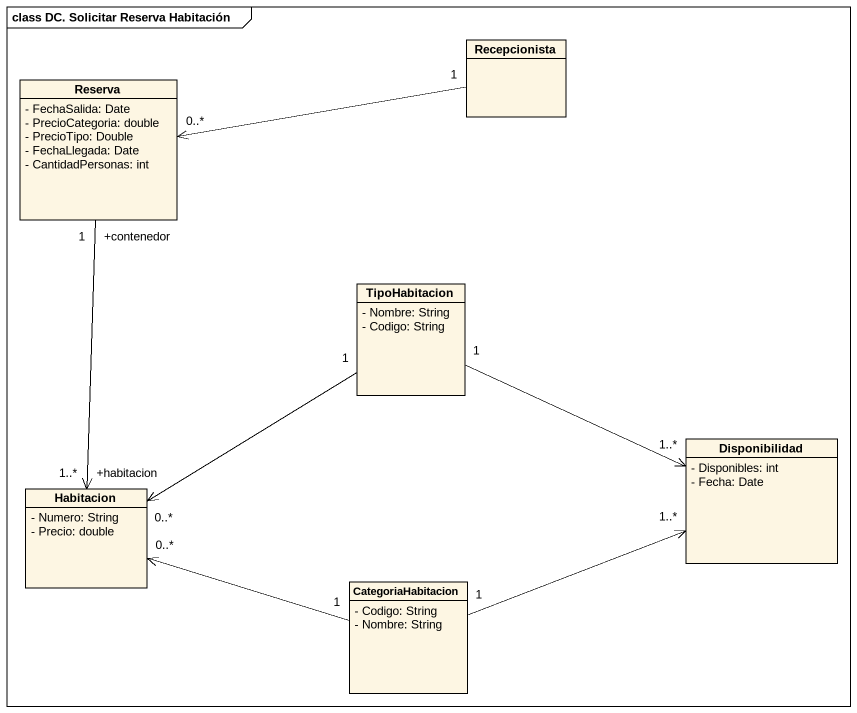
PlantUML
@startuml
mainframe class DC. Solicitar Reserva Habitación
hide circle
hide empty members
skinparam classAttributeIconSize 0
class Reserva {
  - FechaSalida: Date
  - PrecioCategoria: double
  - PrecioTipo: Double
  - FechaLlegada: Date
  - CantidadPersonas: int
}
class Recepcionista
class TipoHabitacion {
  - Nombre: String
  - Codigo: String
}
class Disponibilidad {
  - Disponibles: int
  - Fecha: Date
}
class Habitacion {
  - Numero: String
  - Precio: double
}
class CategoriaHabitacion {
  - Codigo: String
  - Nombre: String
}
Reserva "+contenedor\n1" --> "+habitacion\n1..*" Habitacion
Recepcionista "1" -left-> "0..*" Reserva
TipoHabitacion "1" -right-> "1..*" Disponibilidad
TipoHabitacion "1" --> "0..*" Habitacion
CategoriaHabitacion "1" -right-> "1..*" Disponibilidad
CategoriaHabitacion "1" -left-> "0..*" Habitacion
@enduml
